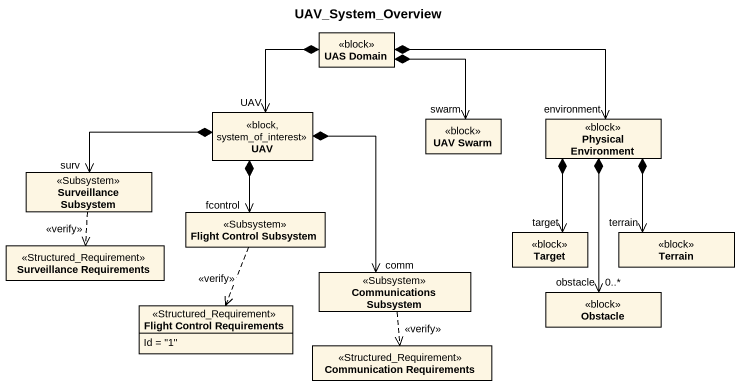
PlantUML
@startuml
title UAV_System_Overview
hide circle
hide empty members
class "UAS Domain" as UAS_Domain <<block>>
class UAV <<block, system_of_interest>>
class "UAV Swarm" as UAV_Swarm <<block>>
class "Physical Environment" as Physical_Environment <<block>>
class "Surveillance Subsystem" as Surveillance_Subsystem <<Subsystem>>
class "Surveillance Requirements" as Surveillance_Requirements <<Structured_Requirement>>
class "Flight Control Subsystem" as Flight_Control_Subsystem <<Subsystem>>
class Target <<block>>
class Terrain <<block>>
class "Communications Subsystem" as Communications_Subsystem <<Subsystem>>
class Obstacle <<block>>
class "Flight Control Requirements" as Flight_Control_Requirements <<Structured_Requirement>> {
  Id = "1"
}
class "Communication Requirements" as Communication_Requirements <<Structured_Requirement>>
UAS_Domain *--> "UAV" UAV
UAS_Domain *--> "swarm" UAV_Swarm
UAS_Domain *-right-> "environment" Physical_Environment
UAV *-left-> "surv" Surveillance_Subsystem
UAV *--> "fcontrol" Flight_Control_Subsystem
UAV *--> "comm" Communications_Subsystem
Physical_Environment *--> "target" Target
Physical_Environment *--> "terrain" Terrain
Physical_Environment *--> "obstacle\n0..*" Obstacle
Surveillance_Subsystem ..> Surveillance_Requirements : <<verify>>
Flight_Control_Subsystem ..> Flight_Control_Requirements : <<verify>>
Communications_Subsystem ..> Communication_Requirements : <<verify>>
@enduml
